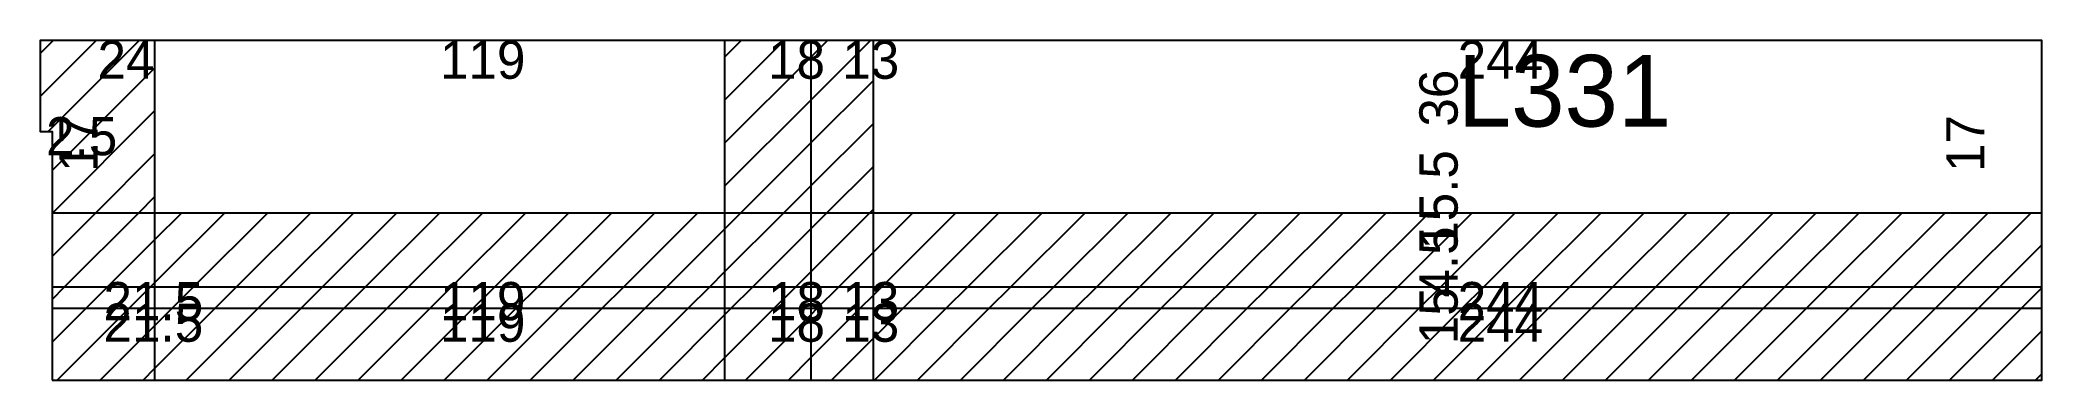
# Model space of a CAD drawing. Extents: x 4915 to 5333, y 1578 to 1649.
import ezdxf

# ---------------------------------------------------------------- set-up
doc = ezdxf.new("R2010")
doc.units = 0
for name, color, linetype in [('3', 3, 'Continuous'), ('4', 4, 'Continuous'), ('9', 9, 'Continuous'), ('Painéis', 200, 'Continuous'), ('REAPROVEITAMENTO', 251, 'Continuous')]:
    doc.layers.add(name, color=color, linetype=linetype)

msp = doc.modelspace()

# ---------------------------------------------------------------- hatches: boundary and pattern name
at = {"layer": 'REAPROVEITAMENTO'}
h = msp.add_hatch(dxfattribs=at)
h.set_pattern_fill('ANSI31', scale=2)
h.paths.add_polyline_path([(4917.57, 1613), (4939.07, 1613), (4939.07, 1649), (4915.07, 1649), (4915.07, 1630), (4917.57, 1630)])
h = msp.add_hatch(dxfattribs=at)
h.set_pattern_fill('ANSI31', scale=2)
h.paths.add_polyline_path([(5058.07, 1613), (5076.07, 1613), (5076.07, 1649), (5058.07, 1649)])
h = msp.add_hatch(dxfattribs=at)
h.set_pattern_fill('ANSI31', scale=2)
h.paths.add_polyline_path([(5076.07, 1613), (5089.07, 1613), (5089.07, 1649), (5076.07, 1649)])
h = msp.add_hatch(dxfattribs=at)
h.set_pattern_fill('ANSI31', scale=2)
h.paths.add_polyline_path([(4917.57, 1613), (4917.57, 1597.5), (4939.07, 1597.5), (4939.07, 1613)])
h = msp.add_hatch(dxfattribs=at)
h.set_pattern_fill('ANSI31', scale=2)
h.paths.add_polyline_path([(4939.07, 1613), (4939.07, 1597.5), (5058.07, 1597.5), (5058.07, 1613)])
h = msp.add_hatch(dxfattribs=at)
h.set_pattern_fill('ANSI31', scale=2)
h.paths.add_polyline_path([(5058.07, 1613), (5058.07, 1597.5), (5076.07, 1597.5), (5076.07, 1613)])
h = msp.add_hatch(dxfattribs=at)
h.set_pattern_fill('ANSI31', scale=2)
h.paths.add_polyline_path([(5076.07, 1613), (5076.07, 1597.5), (5089.07, 1597.5), (5089.07, 1613)])
h = msp.add_hatch(dxfattribs=at)
h.set_pattern_fill('ANSI31', scale=2)
h.paths.add_polyline_path([(5089.07, 1613), (5089.07, 1597.5), (5333.07, 1597.5), (5333.07, 1613)])
h = msp.add_hatch(dxfattribs=at)
h.set_pattern_fill('ANSI31', scale=2)
h.paths.add_polyline_path([(4917.57, 1597.5), (4917.57, 1593), (4939.07, 1593), (4939.07, 1597.5)])
h = msp.add_hatch(dxfattribs=at)
h.set_pattern_fill('ANSI31', scale=2)
h.paths.add_polyline_path([(4939.07, 1597.5), (4939.07, 1593), (5058.07, 1593), (5058.07, 1597.5)])
h = msp.add_hatch(dxfattribs=at)
h.set_pattern_fill('ANSI31', scale=2)
h.paths.add_polyline_path([(5058.07, 1597.5), (5058.07, 1593), (5076.07, 1593), (5076.07, 1597.5)])
h = msp.add_hatch(dxfattribs=at)
h.set_pattern_fill('ANSI31', scale=2)
h.paths.add_polyline_path([(5076.07, 1597.5), (5076.07, 1593), (5089.07, 1593), (5089.07, 1597.5)])
h = msp.add_hatch(dxfattribs=at)
h.set_pattern_fill('ANSI31', scale=2)
h.paths.add_polyline_path([(5089.07, 1597.5), (5089.07, 1593), (5333.07, 1593), (5333.07, 1597.5)])
h = msp.add_hatch(dxfattribs=at)
h.set_pattern_fill('ANSI31', scale=2)
h.paths.add_polyline_path([(4917.57, 1593), (4917.57, 1578), (4939.07, 1578), (4939.07, 1593)])
h = msp.add_hatch(dxfattribs=at)
h.set_pattern_fill('ANSI31', scale=2)
h.paths.add_polyline_path([(4939.07, 1593), (4939.07, 1578), (5058.07, 1578), (5058.07, 1593)])
h = msp.add_hatch(dxfattribs=at)
h.set_pattern_fill('ANSI31', scale=2)
h.paths.add_polyline_path([(5058.07, 1593), (5058.07, 1578), (5076.07, 1578), (5076.07, 1593)])
h = msp.add_hatch(dxfattribs=at)
h.set_pattern_fill('ANSI31', scale=2)
h.paths.add_polyline_path([(5076.07, 1593), (5076.07, 1578), (5089.07, 1578), (5089.07, 1593)])
h = msp.add_hatch(dxfattribs=at)
h.set_pattern_fill('ANSI31', scale=2)
h.paths.add_polyline_path([(5089.07, 1593), (5089.07, 1578), (5333.07, 1578), (5333.07, 1593)])

# ---------------------------------------------------------------- linework, layer by layer
at = {"layer": '3'}
for p, q in [((5333.07, 1649), (4915.07, 1649)), ((4915.07, 1649), (4915.07, 1630)), ((4939.07, 1578), (4939.07, 1649)), ((5058.07, 1578), (5058.07, 1649)), ((5076.07, 1578), (5076.07, 1649)), ((5089.07, 1578), (5089.07, 1649)), ((5333.07, 1578), (5333.07, 1649)), ((4915.07, 1630), (4917.57, 1630)), ((4917.57, 1630), (4917.57, 1578)), ((4917.57, 1613), (5333.07, 1613)), ((4917.57, 1597.5), (5333.07, 1597.5)), ((4917.57, 1593), (5333.07, 1593)), ((4917.57, 1578), (5333.07, 1578))]:
    msp.add_line(p, q, dxfattribs=at)
at = {"layer": '3', "lineweight": 25}
msp.add_lwpolyline([(4917.57, 1578), (5333.07, 1578), (5333.07, 1649), (4915.07, 1649), (4915.07, 1630), (4917.57, 1630)], close=True, dxfattribs=at)
at = {"layer": '9'}
msp.add_solid([(5076.07, 1578), (5076.07, 1649), (5076.07, 1578)], dxfattribs=at)
at = {"layer": 'Painéis', "lineweight": 18}
for p, q in [((4939.07, 1578), (4939.07, 1649)), ((5058.07, 1578), (5058.07, 1649)), ((5076.07, 1578), (5076.07, 1649)), ((5089.07, 1578), (5089.07, 1649)), ((4917.57, 1613), (5333.07, 1613)), ((4917.57, 1597.5), (5333.07, 1597.5)), ((4917.57, 1593), (5333.07, 1593))]:
    msp.add_line(p, q, dxfattribs=at)

# ---------------------------------------------------------------- texts
at = {"layer": '4'}
msp.add_text('L331', height=15, dxfattribs=at).set_placement((5211.07, 1631))
at = {"layer": 'Painéis'}
for s, p in [('24', (4927.07, 1641)), ('119', (4998.57, 1641)), ('18', (5067.07, 1641)), ('13', (5082.57, 1641)), ('244', (5211.07, 1641)), ('2.5', (4916.32, 1625)), ('21.5', (4928.32, 1590.5)), ('119', (4998.57, 1590.5)), ('18', (5067.07, 1590.5)), ('13', (5082.57, 1590.5)), ('244', (5211.07, 1590.5)), ('21.5', (4928.32, 1586)), ('119', (4998.57, 1586)), ('18', (5067.07, 1586)), ('13', (5082.57, 1586)), ('244', (5211.07, 1586))]:
    msp.add_text(s, height=8, dxfattribs=at).set_placement(p)
for s, p in [('36', (5211.07, 1631)), ('17', (4927.07, 1621.5)), ('17', (5321.07, 1621.5)), ('15.5', (5211.07, 1605.25)), ('4.5', (5211.07, 1595.25)), ('15', (5211.07, 1585.5))]:
    msp.add_text(s, height=8, rotation=90, dxfattribs=at).set_placement(p)

doc.saveas('drawing.dxf')
